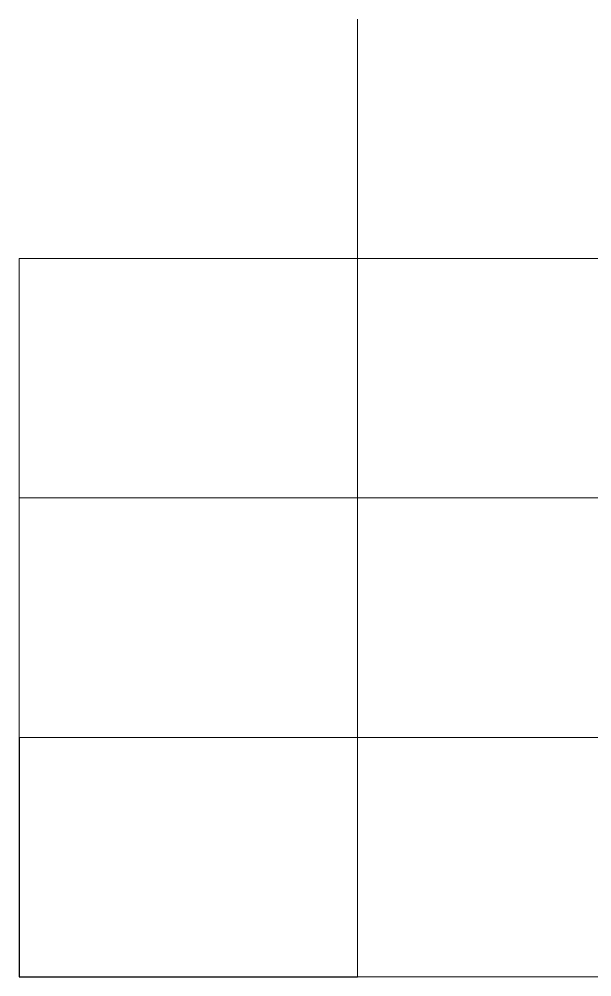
# Model space of a CAD drawing. Header units: millimetres. Extents: x 9 to 5215, y -207 to 4633.
# Drawn here: x 3730 to 4233, y 3793 to 4633 of the extents above; entities that cross this region are included whole.
import ezdxf

# ---------------------------------------------------------------- set-up
doc = ezdxf.new("R2010")
doc.units = ezdxf.units.MM
doc.layers.add('Рамка', color=1, linetype='Continuous', plot=False)

msp = doc.modelspace()

# ---------------------------------------------------------------- linework, layer by layer
at = {"layer": 'Рамка', "lineweight": 9}
for p, q in [((4027.18, 4423.03), (4027.18, 4633.03)), ((3730.18, 4213.03), (3730.18, 4423.03)), ((3730.18, 4423.03), (4027.18, 4423.03)), ((4027.18, 4213.03), (4027.18, 4423.03)), ((4027.18, 4423.03), (4324.18, 4423.03)), ((3730.18, 4003.03), (3730.18, 4213.03)), ((3730.18, 4213.03), (4027.18, 4213.03)), ((4027.18, 4003.03), (4027.18, 4213.03)), ((4027.18, 4213.03), (4324.18, 4213.03)), ((3730.18, 4003.03), (4027.18, 4003.03)), ((4027.18, 3793.03), (4027.18, 4003.03)), ((4027.18, 4003.03), (4324.18, 4003.03)), ((4027.18, 3793.03), (4324.18, 3793.03))]:
    msp.add_line(p, q, dxfattribs=at)
at = {"layer": 'Рамка'}
for p, q in [((3730.18, 4003.03), (3730.18, 3793.03)), ((3730.18, 3793.03), (4027.18, 3793.03))]:
    msp.add_line(p, q, dxfattribs=at)

doc.saveas('drawing.dxf')
